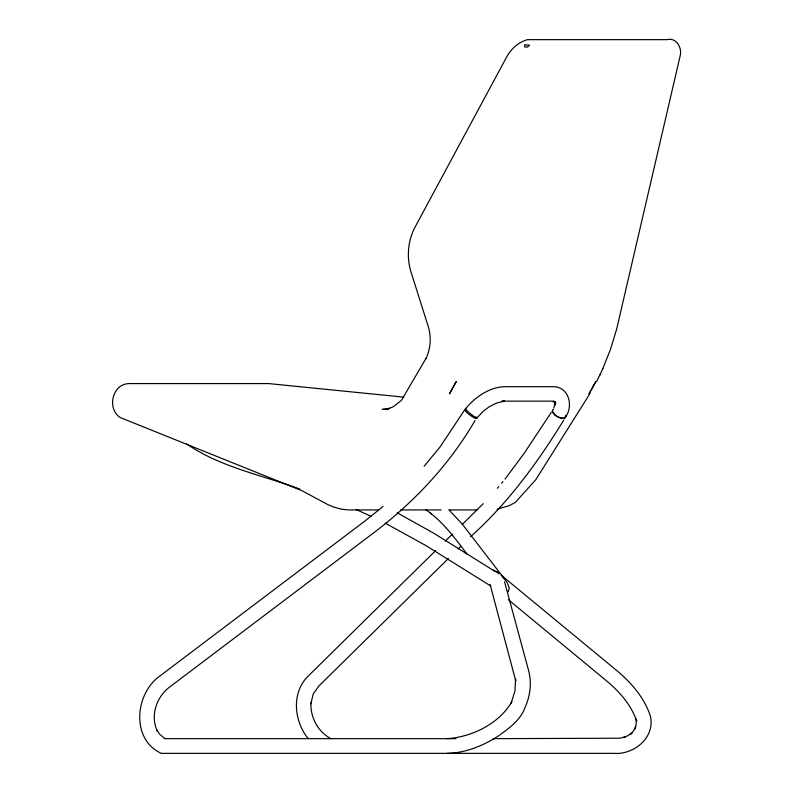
<?xml version="1.0" encoding="UTF-8"?>
<svg xmlns="http://www.w3.org/2000/svg" width="793" height="793" viewBox="0 0 793 793"><rect width="100%" height="100%" fill="white"/><g stroke="black" fill="none" stroke-linecap="round" stroke-linejoin="round"><path stroke-width="1.19" d="M553.821 407.711L555.11 403.31L554.713 405.51L554.674 401.813L555.397 404.232L554.069 401.248L555.794 403.221L553.177 401.119L555.566 402.19L551.75 401.149L502.088 401.149L504.517 401.099L496.319 403.151L489.142 406.809L483.591 410.982L476.732 418.129M602.611 369.072L610.521 349.257L616.637 329.184L680.216 55.619C682.258 47.858 676.191 37.073 667.042 39.65L527.454 39.65C518.503 42.198 511.059 48.75 506.707 56.898L415.324 226.59C407.87 240.398 406.353 257.16 411.052 272.118L428.19 326.28C431.511 336.906 430.718 348.771 425.831 358.793L426.079 358.267L401.456 400.336L393.229 406.769L388.53 408.673L389.581 408.326L382.266 409.376L388.441 409.376M596.623 381.532L599.934 374.851M599.706 375.357L602.839 368.596M565.746 416.791C573.319 406.026 569.126 387.668 554.357 386.697L504.031 386.697C488.696 387.47 475.057 397.372 465.471 408.791M589.982 393.546L535.81 479.656L515.232 502.504L509.106 505.696L497.112 509.185M508.115 591.856L509.284 588.168L507.203 582.657L505.091 579.673L462.26 524.084L448.798 509.721M475.027 420.508C449.502 464.549 414.085 502.207 373.652 532.856L169.613 687.055C156.39 696.869 149.897 716.218 157.52 731.374L156.895 730.115L159.512 734.06L164.795 738.58M551.304 412.33L524.272 453.16L505.012 479.111M563.773 420.092C537.595 462.597 507.926 503.327 470.527 536.732M464.926 409.475L440.065 446.965L424.126 466.225M501.572 483.304L502.95 481.629M497.409 488.22L498.797 486.595M483.244 503.684L462.131 524.55M435.644 550.629L307.605 676.647C291.17 693.3 294.114 721.571 308.269 738.679M445.359 541.064L452.416 534.115M448.481 558.421L318.875 685.995L313.245 693.984L310.876 703.857L310.965 702.876C310.212 717.269 318.072 732.078 331.028 738.679M458.176 548.875L460.822 546.278M383.108 506.43L364.8 521.13L160.434 675.586C135.008 692.913 130.448 739.383 161.316 753.35L613.623 753.35C633.914 755.045 655.375 737.559 650.369 716.079C644.511 697.979 631.605 683.051 617.271 670.967L501.235 575.222M446.707 738.66C471.458 737.321 499.342 723.642 511.802 701.755L510.989 703.54L515.004 690.832L515.529 678.788L515.767 680.969L490.104 584.51M447.074 753.35C465.531 752.983 483.224 745.807 498.549 735.854C508.928 728.252 520.486 720.292 524.946 707.663C530.22 696.214 531.885 683.041 528.663 670.779L504.546 581.775M378.152 509.929L348.514 509.929L341.743 509.225L334.061 507.183L327.707 504.536L302.034 490.728L120.13 417.505C106.688 408.504 112.2 383.981 129.021 383.584L268.609 383.584L403.875 397.144M400.386 509.929L441.156 509.929M449.8 509.929L476.98 509.929M164.349 738.66L455.975 738.66M493.127 738.66L619.67 738.214L625.3 736.935L623.417 737.559L628.145 735.517L632.1 732.692L630.564 734.387L633.597 730.868L635.679 726.685L635.084 728.965L636.174 724.158L636.194 719.082L636.72 721.243C631.426 705.374 620.076 692.259 607.458 681.633L508.323 599.686M299.823 489.083C261.977 474.997 220.444 467.255 186.712 443.961M493.196 570.078L498.381 572.853M356.206 509.562L371.253 516.362M397.194 512.813L433.602 533.124L495.209 571.525M385.14 523.093L426.049 545.653L490.768 585.997M425.563 509.453L431.362 513.814L430.212 512.912C444.853 524.332 455.945 539.409 466.998 554.119M502.435 576.808L505.091 579.673M496.468 571.277L498.926 573.944M475.76 416.731L476.573 417.871A7.365 1.338 36.8 0 1 469.297 414.58A7.365 1.338 36.8 0 1 465.897 409.575M565.409 416.246A7.365 3.083 29.8 0 1 557.519 416.692L555.12 415.205L552.473 411.676A7.365 3.083 29.8 0 1 552.523 410.358M565.905 415.294A7.345 3.687 26.8 0 1 560.136 417.752L557.509 416.702A7.335 3.073 29.8 0 1 552.473 411.676L552.652 410.12A7.345 3.687 26.8 0 1 553.801 409.129M476.672 417.752A7.345 0.644 39.2 0 1 470.15 413.51A7.345 0.644 39.2 0 1 466.264 409.129M456.173 381.72L449.522 393.754L456.173 381.72M595.751 381.72L589.1 393.754L595.751 381.72M529.119 45.231L527.751 47.055L524.768 47.005L524.639 44.735L529.119 45.231"/></g></svg>
